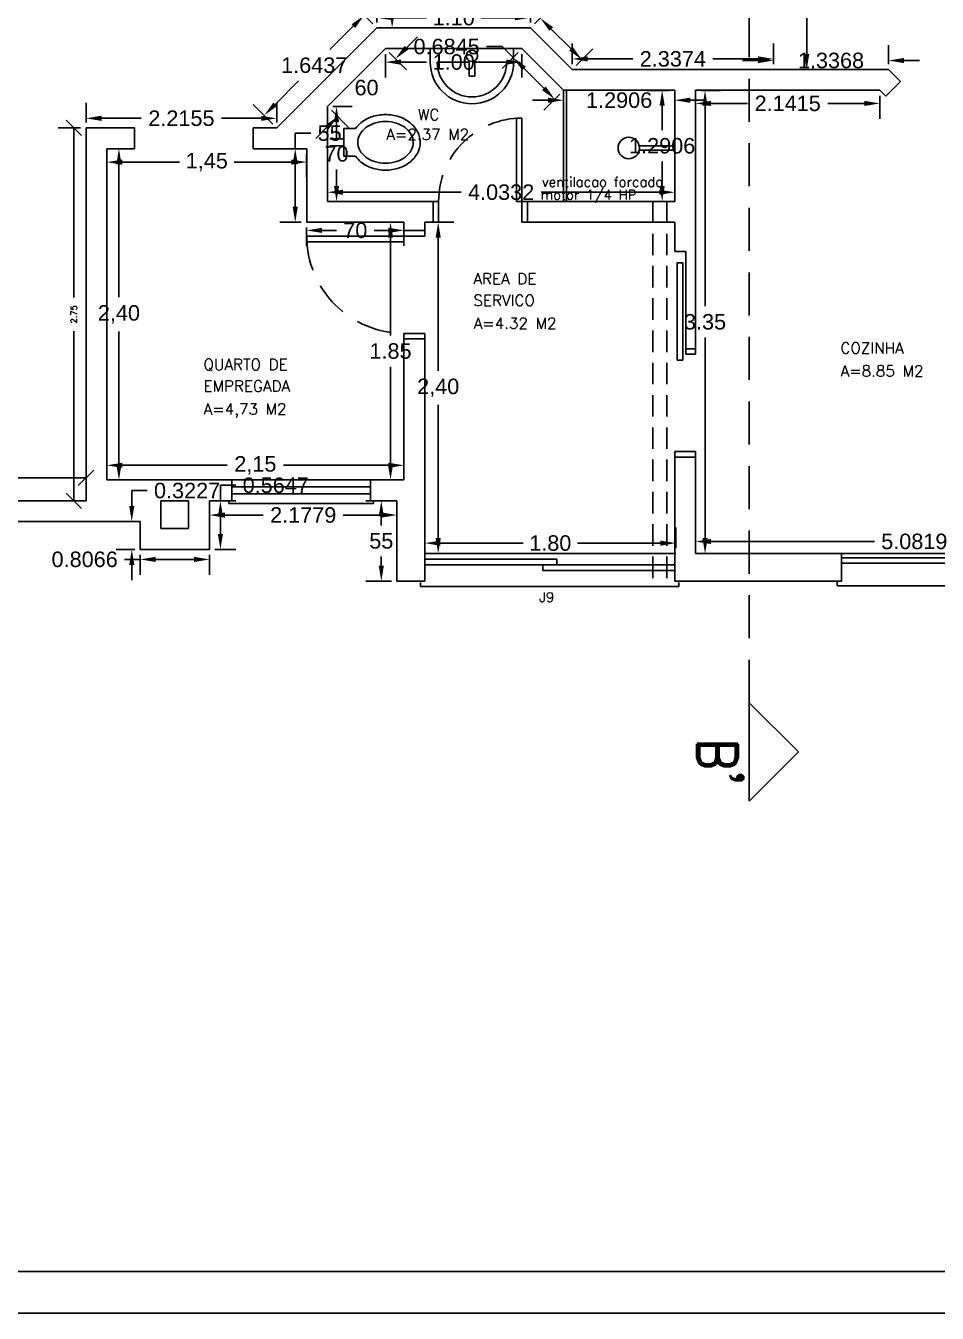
# Model space of a CAD drawing. Header units: millimetres. Extents: x 2200 to 2403, y 2380 to 2511.
# Drawn here: x 2215.23 to 2225.82, y 2382.13 to 2397.09 of the extents above; entities that cross this region are included whole.
import ezdxf

# ---------------------------------------------------------------- set-up
doc = ezdxf.new("R2010")
doc.units = ezdxf.units.MM
doc.linetypes.add('DASHED', pattern=[0.75, 0.5, -0.25])
doc.linetypes.add('HIDDEN', pattern=[0.375, 0.25, -0.125])
doc.styles.add('ROMAND', font='romand', dxfattribs={"height": 0.1})
doc.styles.add('ROMANS', font='ROMANS.shx', dxfattribs={"height": 0.07})
doc.styles.get("Standard").update_dxf_attribs({"font": 'arial.ttf'})
doc.dimstyles.get("Standard").update_dxf_attribs({"dimtxt": 0.18, "dimasz": 0.18, "dimexe": 0.18, "dimexo": 0.0625, "dimgap": 0.09, "dimtad": 0, "dimtih": 1, "dimtoh": 1, "dimdec": 4, "dimzin": 0, "dimdsep": 46, "dimtxsty": 'Standard', "dimcen": 0.09, "dimadec": 0, "dimazin": 0, "dimtfac": 1, "dimtdec": 4, "dimtofl": 0, "dimtmove": 0, "dimatfit": 3, "dimfxl": 1, "dimtolj": 1, "dimtzin": 0, "dimarcsym": 0})

# ---------------------------------------------------------------- blocks, each defined once
blk = doc.blocks.new('*D510')
at = {"color": 0, "lineweight": -2, "transparency": 16777216}
for p, q in [((2217.363, 2391.507), (2217.363, 2391.223)), ((2219.541, 2391.507), (2219.541, 2391.223)), ((2217.543, 2391.403), (2217.987, 2391.403)), ((2219.361, 2391.403), (2218.917, 2391.403))]:
    blk.add_line(p, q, dxfattribs=at)
at = {"color": 0, "transparency": 16777216}
for points in [[(2217.543, 2391.433), (2217.543, 2391.373), (2217.363, 2391.403)], [(2219.361, 2391.433), (2219.361, 2391.373), (2219.541, 2391.403)]]:
    blk.add_solid(points, dxfattribs=at)
at = {"layer": 'DEFPOINTS', "color": 0, "transparency": 16777216}
for p in [(2217.363, 2391.569), (2219.541, 2391.569), (2217.363, 2391.403)]:
    blk.add_point(p, dxfattribs=at)
at = {"color": 0, "transparency": 16777216, "insert": (2218.452, 2391.403), "char_height": 0.18, "attachment_point": 5}
blk.add_mtext('\\A1;2.1779', dxfattribs=at)
blk = doc.blocks.new('*D511')
at = {"color": 0, "lineweight": -2, "transparency": 16777216}
for p, q in [((2219.479, 2391.569), (2219.179, 2391.569)), ((2219.359, 2391.389), (2219.359, 2391.283)), ((2219.359, 2390.814), (2219.359, 2390.92)), ((2219.479, 2390.634), (2219.179, 2390.634))]:
    blk.add_line(p, q, dxfattribs=at)
at = {"color": 0, "transparency": 16777216}
for points in [[(2219.329, 2391.389), (2219.389, 2391.389), (2219.359, 2391.569)], [(2219.329, 2390.814), (2219.389, 2390.814), (2219.359, 2390.634)]]:
    blk.add_solid(points, dxfattribs=at)
at = {"layer": 'DEFPOINTS', "color": 0, "transparency": 16777216}
for p in [(2219.359, 2391.569), (2219.541, 2391.569), (2219.541, 2390.634)]:
    blk.add_point(p, dxfattribs=at)
at = {"color": 0, "transparency": 16777216, "insert": (2219.359, 2391.102), "char_height": 0.18, "attachment_point": 5}
blk.add_mtext('\\A1;55', dxfattribs=at)
blk = doc.blocks.new('*D512')
at = {"color": 0, "lineweight": -2, "transparency": 16777216}
for p, q in [((2216.46, 2391.507), (2216.46, 2391.687)), ((2216.46, 2391.687), (2216.64, 2391.687)), ((2216.494, 2391.327), (2216.28, 2391.327)), ((2216.494, 2391.005), (2216.28, 2391.005)), ((2216.46, 2390.825), (2216.46, 2390.645))]:
    blk.add_line(p, q, dxfattribs=at)
at = {"color": 0, "transparency": 16777216}
for points in [[(2216.43, 2391.507), (2216.49, 2391.507), (2216.46, 2391.327)], [(2216.43, 2390.825), (2216.49, 2390.825), (2216.46, 2391.005)]]:
    blk.add_solid(points, dxfattribs=at)
at = {"layer": 'DEFPOINTS', "color": 0, "transparency": 16777216}
for p in [(2216.46, 2391.327), (2216.557, 2391.327), (2216.557, 2391.005)]:
    blk.add_point(p, dxfattribs=at)
at = {"color": 0, "transparency": 16777216, "insert": (2217.103, 2391.687), "char_height": 0.18, "attachment_point": 5}
blk.add_mtext('\\A1;0.3227', dxfattribs=at)
blk = doc.blocks.new('*D513')
at = {"color": 0, "lineweight": -2, "transparency": 16777216}
for p, q in [((2216.557, 2390.942), (2216.557, 2390.708)), ((2217.363, 2390.942), (2217.363, 2390.708)), ((2216.557, 2390.888), (2216.377, 2390.888)), ((2217.183, 2390.888), (2216.737, 2390.888))]:
    blk.add_line(p, q, dxfattribs=at)
at = {"color": 0, "transparency": 16777216}
for points in [[(2216.737, 2390.918), (2216.737, 2390.858), (2216.557, 2390.888)], [(2217.183, 2390.918), (2217.183, 2390.858), (2217.363, 2390.888)]]:
    blk.add_solid(points, dxfattribs=at)
at = {"layer": 'DEFPOINTS', "color": 0, "transparency": 16777216}
for p in [(2216.557, 2391.005), (2217.363, 2391.005), (2216.557, 2390.888)]:
    blk.add_point(p, dxfattribs=at)
at = {"color": 0, "transparency": 16777216, "insert": (2215.913, 2390.888), "char_height": 0.18, "attachment_point": 5}
blk.add_mtext('\\A1;0.8066', dxfattribs=at)
blk = doc.blocks.new('*D514')
at = {"color": 0, "lineweight": -2, "transparency": 16777216}
for p, q in [((2217.49, 2391.569), (2217.49, 2391.749)), ((2217.49, 2391.749), (2217.67, 2391.749)), ((2217.426, 2391.569), (2217.67, 2391.569)), ((2217.49, 2391.185), (2217.49, 2391.389)), ((2217.426, 2391.005), (2217.67, 2391.005))]:
    blk.add_line(p, q, dxfattribs=at)
at = {"color": 0, "transparency": 16777216}
for points in [[(2217.46, 2391.389), (2217.52, 2391.389), (2217.49, 2391.569)], [(2217.46, 2391.185), (2217.52, 2391.185), (2217.49, 2391.005)]]:
    blk.add_solid(points, dxfattribs=at)
at = {"layer": 'DEFPOINTS', "color": 0, "transparency": 16777216}
for p in [(2217.363, 2391.569), (2217.49, 2391.569), (2217.363, 2391.005)]:
    blk.add_point(p, dxfattribs=at)
at = {"color": 0, "transparency": 16777216, "insert": (2218.133, 2391.749), "char_height": 0.18, "attachment_point": 5}
blk.add_mtext('\\A1;0.5647', dxfattribs=at)
blk = doc.blocks.new('LAV')
at = {"color": 4}
for p, q in [((0.28, 0.0902), (0.28, 0.2)), ((0.28, 0.2), (0.32, 0.2)), ((0.32, 0.0902), (0.32, 0.2)), ((0, 0.1), (0, 0)), ((0.28, 0.1), (0.05, 0.1)), ((0.55, 0.1), (0.32, 0.1)), ((0.6, 0), (0.6, 0.1))]:
    blk.add_line(p, q, dxfattribs=at)
blk.add_circle((0.3, 0.0544), 0.0409, dxfattribs=at)
for radius in [0.3, 0.25]:
    blk.add_arc((0.3, 0.1), radius, 0, 180, dxfattribs=at)
blk = doc.blocks.new('P70D')
at = {"color": 1}
for p, q in [((0, 0.78), (0, 0.74)), ((0.15, 0.78), (0.15, 0.74)), ((0, 0.74), (0.15, 0.74)), ((0, 0.04), (0.15, 0.04)), ((0, 0.04), (0, 0)), ((0.85, 0.08), (0.15, 0.08)), ((0.15, 0.08), (0.15, 0.04)), ((0.15, 0.04), (0.85, 0.04)), ((0.15, 0.04), (0.15, 0)), ((0.85, 0.08), (0.85, 0.04))]:
    blk.add_line(p, q, dxfattribs=at)
at = {"color": 1, "linetype": 'HIDDEN'}
blk.add_arc((0.15, 0.04), 0.7, 360, 90, dxfattribs=at)
blk = doc.blocks.new('VASO')
at = {"color": 4}
for p, q in [((-0.1, 0), (0, 0)), ((-0.1, -0.05), (0, -0.05))]:
    blk.add_line(p, q, dxfattribs=at)
for points in [[(-0.498, 0.1592, 0.088923), (-0.5768, 0.1164, 0.104957), (-0.6319, 0.0492, 0.120011), (-0.65, -0.025, 0.120011), (-0.6319, -0.0992, 0.104957), (-0.5768, -0.1664, 0.088923), (-0.498, -0.2092, 0.080167), (-0.4, -0.225, 0.080167), (-0.302, -0.2092, 0.088923), (-0.2232, -0.1664, 0.068475), (-0.1839, -0.125), (-0.1, -0.125), (-0.1, 0.075), (-0.1839, 0.075, 0.068475), (-0.2232, 0.1164, 0.088923), (-0.302, 0.1592, 0.080167), (-0.4, 0.175, 0.080167)], [(-0.6, -0.025, 0.126822), (-0.5858, -0.08, 0.10607), (-0.5414, -0.1311, 0.085783), (-0.4789, -0.163, 0.075445), (-0.4, -0.175, 0.075445), (-0.3211, -0.163, 0.085783), (-0.2586, -0.1311, 0.10607), (-0.2142, -0.08, 0.126822), (-0.2, -0.025, 0.126822), (-0.2142, 0.03, 0.10607), (-0.2586, 0.0811, 0.085783), (-0.3211, 0.113, 0.075445), (-0.4, 0.125, 0.075445), (-0.4789, 0.113, 0.085783), (-0.5414, 0.0811, 0.10607), (-0.5858, 0.03, 0.126822)]]:
    blk.add_lwpolyline(points, format="xyb", close=True, dxfattribs=at)
blk = doc.blocks.new('CH')
at = {"color": 4}
for p, q in [((-0.2551, -0.0006), (0, 0)), ((-0.2551, -0.0306), (0.0001, -0.03))]:
    blk.add_line(p, q, dxfattribs=at)
blk.add_circle((-0.3308, -0.0156), 0.0772, dxfattribs=at)
blk = doc.blocks.new('P60D')
at = {"color": 1}
for p, q in [((0, 0.68), (0, 0.64)), ((0.15, 0.68), (0.15, 0.64)), ((0, 0.64), (0.15, 0.64)), ((0, 0.04), (0, 0)), ((0, 0.04), (0.15, 0.04)), ((0.75, 0.08), (0.15, 0.08)), ((0.15, 0.08), (0.15, 0.04)), ((0.15, 0.04), (0.75, 0.04)), ((0.15, 0.04), (0.15, 0)), ((0.75, 0.08), (0.75, 0.04))]:
    blk.add_line(p, q, dxfattribs=at)
at = {"color": 1, "linetype": 'HIDDEN'}
blk.add_arc((0.15, 0.04), 0.6, 360, 90, dxfattribs=at)
blk = doc.blocks.new('*D472')
at = {"color": 0, "lineweight": -2, "transparency": 16777216}
for p, q in [((2216.171, 2395.597), (2216.171, 2395.323)), ((2218.492, 2395.597), (2218.492, 2395.323)), ((2216.351, 2395.503), (2217.016, 2395.503)), ((2218.312, 2395.503), (2217.648, 2395.503))]:
    blk.add_line(p, q, dxfattribs=at)
at = {"color": 0, "transparency": 16777216}
for points in [[(2216.351, 2395.533), (2216.351, 2395.473), (2216.171, 2395.503)], [(2218.312, 2395.533), (2218.312, 2395.473), (2218.492, 2395.503)]]:
    blk.add_solid(points, dxfattribs=at)
at = {"layer": 'DEFPOINTS', "color": 0, "transparency": 16777216}
for p in [(2216.171, 2395.659), (2218.492, 2395.659), (2218.492, 2395.503)]:
    blk.add_point(p, dxfattribs=at)
at = {"color": 0, "transparency": 16777216, "insert": (2217.332, 2395.503), "char_height": 0.18, "attachment_point": 5}
blk.add_mtext('\\A1;1,45', dxfattribs=at)
blk = doc.blocks.new('*D473')
at = {"color": 0, "lineweight": -2, "transparency": 16777216}
for p, q in [((2216.233, 2395.659), (2216.491, 2395.659)), ((2216.311, 2395.479), (2216.311, 2393.933)), ((2216.311, 2391.991), (2216.311, 2393.537)), ((2216.233, 2391.811), (2216.491, 2391.811))]:
    blk.add_line(p, q, dxfattribs=at)
at = {"color": 0, "transparency": 16777216}
for points in [[(2216.281, 2395.479), (2216.341, 2395.479), (2216.311, 2395.659)], [(2216.281, 2391.991), (2216.341, 2391.991), (2216.311, 2391.811)]]:
    blk.add_solid(points, dxfattribs=at)
at = {"layer": 'DEFPOINTS', "color": 0, "transparency": 16777216}
for p in [(2216.171, 2395.659), (2216.311, 2395.659), (2216.171, 2391.811)]:
    blk.add_point(p, dxfattribs=at)
at = {"color": 0, "transparency": 16777216, "insert": (2216.311, 2393.735), "char_height": 0.18, "attachment_point": 5}
blk.add_mtext('\\A1;2,40', dxfattribs=at)
blk = doc.blocks.new('*D474')
at = {"color": 0, "lineweight": -2, "transparency": 16777216}
for p, q in [((2216.171, 2391.874), (2216.171, 2392.161)), ((2219.622, 2391.874), (2219.622, 2392.161)), ((2216.351, 2391.981), (2217.57, 2391.981)), ((2219.442, 2391.981), (2218.222, 2391.981))]:
    blk.add_line(p, q, dxfattribs=at)
at = {"color": 0, "transparency": 16777216}
for points in [[(2216.351, 2392.011), (2216.351, 2391.951), (2216.171, 2391.981)], [(2219.442, 2392.011), (2219.442, 2391.951), (2219.622, 2391.981)]]:
    blk.add_solid(points, dxfattribs=at)
at = {"layer": 'DEFPOINTS', "color": 0, "transparency": 16777216}
for p in [(2219.622, 2391.981), (2216.171, 2391.811), (2219.622, 2391.811)]:
    blk.add_point(p, dxfattribs=at)
at = {"color": 0, "transparency": 16777216, "insert": (2217.896, 2391.981), "char_height": 0.18, "attachment_point": 5}
blk.add_mtext('\\A1;2,15', dxfattribs=at)
blk = doc.blocks.new('*D475')
at = {"color": 0, "lineweight": -2, "transparency": 16777216}
for p, q in [((2219.559, 2394.805), (2219.286, 2394.805)), ((2219.466, 2394.625), (2219.466, 2393.49)), ((2219.466, 2391.991), (2219.466, 2393.126)), ((2219.559, 2391.811), (2219.286, 2391.811))]:
    blk.add_line(p, q, dxfattribs=at)
at = {"color": 0, "transparency": 16777216}
for points in [[(2219.436, 2394.625), (2219.496, 2394.625), (2219.466, 2394.805)], [(2219.436, 2391.991), (2219.496, 2391.991), (2219.466, 2391.811)]]:
    blk.add_solid(points, dxfattribs=at)
at = {"layer": 'DEFPOINTS', "color": 0, "transparency": 16777216}
for p in [(2219.622, 2394.805), (2219.466, 2391.811), (2219.622, 2391.811)]:
    blk.add_point(p, dxfattribs=at)
at = {"color": 0, "transparency": 16777216, "insert": (2219.466, 2393.308), "char_height": 0.18, "attachment_point": 5}
blk.add_mtext('\\A1;1.85', dxfattribs=at)
blk = doc.blocks.new('*D476')
at = {"color": 0, "lineweight": -2, "transparency": 16777216}
for p, q in [((2218.359, 2395.659), (2218.359, 2395.839)), ((2218.359, 2395.839), (2218.539, 2395.839)), ((2218.43, 2395.659), (2218.179, 2395.659)), ((2218.359, 2394.985), (2218.359, 2395.479)), ((2218.43, 2394.805), (2218.179, 2394.805))]:
    blk.add_line(p, q, dxfattribs=at)
at = {"color": 0, "transparency": 16777216}
for points in [[(2218.329, 2395.479), (2218.389, 2395.479), (2218.359, 2395.659)], [(2218.329, 2394.985), (2218.389, 2394.985), (2218.359, 2394.805)]]:
    blk.add_solid(points, dxfattribs=at)
at = {"layer": 'DEFPOINTS', "color": 0, "transparency": 16777216}
for p in [(2218.359, 2395.659), (2218.492, 2395.659), (2218.492, 2394.805)]:
    blk.add_point(p, dxfattribs=at)
at = {"color": 0, "transparency": 16777216, "insert": (2218.759, 2395.839), "char_height": 0.18, "attachment_point": 5}
blk.add_mtext('\\A1;55', dxfattribs=at)
blk = doc.blocks.new('*D477')
at = {"color": 0, "lineweight": -2, "transparency": 16777216}
for p, q in [((2218.492, 2394.742), (2218.492, 2394.53)), ((2218.672, 2394.71), (2218.839, 2394.71)), ((2219.442, 2394.71), (2219.275, 2394.71)), ((2219.622, 2394.742), (2219.622, 2394.53))]:
    blk.add_line(p, q, dxfattribs=at)
at = {"color": 0, "transparency": 16777216}
for points in [[(2218.672, 2394.74), (2218.672, 2394.68), (2218.492, 2394.71)], [(2219.442, 2394.74), (2219.442, 2394.68), (2219.622, 2394.71)]]:
    blk.add_solid(points, dxfattribs=at)
at = {"layer": 'DEFPOINTS', "color": 0, "transparency": 16777216}
for p in [(2218.492, 2394.805), (2219.622, 2394.805), (2219.622, 2394.71)]:
    blk.add_point(p, dxfattribs=at)
at = {"color": 0, "transparency": 16777216, "insert": (2219.057, 2394.71), "char_height": 0.18, "attachment_point": 5}
blk.add_mtext('\\A1;70', dxfattribs=at)
blk = doc.blocks.new('*D478')
at = {"color": 0, "lineweight": -2, "transparency": 16777216}
for p, q in [((2218.797, 2396.149), (2219.019, 2396.149)), ((2218.839, 2395.969), (2218.839, 2395.78)), ((2218.839, 2395.227), (2218.839, 2395.416)), ((2218.797, 2395.047), (2219.019, 2395.047))]:
    blk.add_line(p, q, dxfattribs=at)
at = {"color": 0, "transparency": 16777216}
for points in [[(2218.809, 2395.969), (2218.869, 2395.969), (2218.839, 2396.149)], [(2218.809, 2395.227), (2218.869, 2395.227), (2218.839, 2395.047)]]:
    blk.add_solid(points, dxfattribs=at)
at = {"layer": 'DEFPOINTS', "color": 0, "transparency": 16777216}
for p in [(2218.734, 2396.149), (2218.839, 2396.149), (2218.734, 2395.047)]:
    blk.add_point(p, dxfattribs=at)
at = {"color": 0, "transparency": 16777216, "insert": (2218.839, 2395.598), "char_height": 0.18, "attachment_point": 5}
blk.add_mtext('\\A1;70', dxfattribs=at)
blk = doc.blocks.new('*D479')
at = {"color": 0, "lineweight": -2, "transparency": 16777216}
for p, q in [((2219.651, 2396.832), (2219.779, 2396.959)), ((2219.451, 2396.777), (2219.651, 2396.577)), ((2218.779, 2396.105), (2218.979, 2395.905)), ((2218.724, 2395.905), (2218.597, 2395.777))]:
    blk.add_line(p, q, dxfattribs=at)
at = {"color": 0, "transparency": 16777216}
for points in [[(2219.63, 2396.853), (2219.673, 2396.81), (2219.524, 2396.704)], [(2218.703, 2395.926), (2218.746, 2395.883), (2218.852, 2396.032)]]:
    blk.add_solid(points, dxfattribs=at)
at = {"layer": 'DEFPOINTS', "color": 0, "transparency": 16777216}
for p in [(2219.407, 2396.821), (2218.734, 2396.149), (2218.852, 2396.032)]:
    blk.add_point(p, dxfattribs=at)
at = {"color": 0, "transparency": 16777216, "insert": (2219.188, 2396.368), "char_height": 0.18, "attachment_point": 5}
blk.add_mtext('\\A1;60', dxfattribs=at)
blk = doc.blocks.new('*D480')
at = {"color": 0, "lineweight": -2, "transparency": 16777216}
for p, q in [((2219.407, 2396.759), (2219.407, 2396.485)), ((2220.993, 2396.759), (2220.993, 2396.485)), ((2219.587, 2396.665), (2219.885, 2396.665)), ((2220.813, 2396.665), (2220.515, 2396.665))]:
    blk.add_line(p, q, dxfattribs=at)
at = {"color": 0, "transparency": 16777216}
for points in [[(2219.587, 2396.695), (2219.587, 2396.635), (2219.407, 2396.665)], [(2220.813, 2396.695), (2220.813, 2396.635), (2220.993, 2396.665)]]:
    blk.add_solid(points, dxfattribs=at)
at = {"layer": 'DEFPOINTS', "color": 0, "transparency": 16777216}
for p in [(2219.407, 2396.821), (2220.993, 2396.821), (2220.993, 2396.665)]:
    blk.add_point(p, dxfattribs=at)
at = {"color": 0, "transparency": 16777216, "insert": (2220.2, 2396.665), "char_height": 0.18, "attachment_point": 5}
blk.add_mtext('\\A1;1.00', dxfattribs=at)
blk = doc.blocks.new('*D481')
at = {"color": 0, "lineweight": -2, "transparency": 16777216}
for p, q in [((2220.762, 2396.845), (2220.582, 2396.845)), ((2220.89, 2396.718), (2220.762, 2396.845)), ((2220.949, 2396.777), (2220.762, 2396.591)), ((2221.246, 2396.361), (2221.017, 2396.591)), ((2221.433, 2396.293), (2221.246, 2396.107))]:
    blk.add_line(p, q, dxfattribs=at)
at = {"color": 0, "transparency": 16777216}
for points in [[(2221.038, 2396.612), (2220.996, 2396.57), (2220.89, 2396.718)], [(2221.268, 2396.383), (2221.225, 2396.34), (2221.374, 2396.234)]]:
    blk.add_solid(points, dxfattribs=at)
at = {"layer": 'DEFPOINTS', "color": 0, "transparency": 16777216}
for p in [(2220.993, 2396.821), (2220.89, 2396.718), (2221.477, 2396.337)]:
    blk.add_point(p, dxfattribs=at)
at = {"color": 0, "transparency": 16777216, "insert": (2220.118, 2396.845), "char_height": 0.18, "attachment_point": 5}
blk.add_mtext('\\A1;0.6845', dxfattribs=at)
blk = doc.blocks.new('*D482')
at = {"color": 0, "lineweight": -2, "transparency": 16777216}
for p, q in [((2221.297, 2396.222), (2221.117, 2396.222)), ((2221.477, 2396.275), (2221.477, 2396.042)), ((2222.768, 2396.275), (2222.768, 2396.042)), ((2222.948, 2396.222), (2223.128, 2396.222))]:
    blk.add_line(p, q, dxfattribs=at)
at = {"color": 0, "transparency": 16777216}
for points in [[(2221.297, 2396.252), (2221.297, 2396.192), (2221.477, 2396.222)], [(2222.948, 2396.252), (2222.948, 2396.192), (2222.768, 2396.222)]]:
    blk.add_solid(points, dxfattribs=at)
at = {"layer": 'DEFPOINTS', "color": 0, "transparency": 16777216}
for p in [(2221.477, 2396.337), (2222.768, 2396.337), (2222.768, 2396.222)]:
    blk.add_point(p, dxfattribs=at)
at = {"color": 0, "transparency": 16777216, "insert": (2222.122, 2396.222), "char_height": 0.18, "attachment_point": 5}
blk.add_mtext('\\A1;1.2906', dxfattribs=at)
blk = doc.blocks.new('*D483')
at = {"color": 0, "lineweight": -2, "transparency": 16777216}
for p, q in [((2222.705, 2396.337), (2222.442, 2396.337)), ((2222.622, 2396.157), (2222.622, 2395.874)), ((2222.622, 2395.227), (2222.622, 2395.51)), ((2222.705, 2395.047), (2222.442, 2395.047))]:
    blk.add_line(p, q, dxfattribs=at)
at = {"color": 0, "transparency": 16777216}
for points in [[(2222.592, 2396.157), (2222.652, 2396.157), (2222.622, 2396.337)], [(2222.592, 2395.227), (2222.652, 2395.227), (2222.622, 2395.047)]]:
    blk.add_solid(points, dxfattribs=at)
at = {"layer": 'DEFPOINTS', "color": 0, "transparency": 16777216}
for p in [(2222.622, 2396.337), (2222.768, 2396.337), (2222.768, 2395.047)]:
    blk.add_point(p, dxfattribs=at)
at = {"color": 0, "transparency": 16777216, "insert": (2222.622, 2395.692), "char_height": 0.18, "attachment_point": 5}
blk.add_mtext('\\A1;1.2906', dxfattribs=at)
blk = doc.blocks.new('*D484')
at = {"color": 0, "lineweight": -2, "transparency": 16777216}
for p, q in [((2218.734, 2395.109), (2218.734, 2395.333)), ((2222.768, 2395.109), (2222.768, 2395.333)), ((2218.914, 2395.153), (2220.285, 2395.153)), ((2222.588, 2395.153), (2221.217, 2395.153))]:
    blk.add_line(p, q, dxfattribs=at)
at = {"color": 0, "transparency": 16777216}
for points in [[(2218.914, 2395.183), (2218.914, 2395.123), (2218.734, 2395.153)], [(2222.588, 2395.183), (2222.588, 2395.123), (2222.768, 2395.153)]]:
    blk.add_solid(points, dxfattribs=at)
at = {"layer": 'DEFPOINTS', "color": 0, "transparency": 16777216}
for p in [(2222.768, 2395.153), (2218.734, 2395.047), (2222.768, 2395.047)]:
    blk.add_point(p, dxfattribs=at)
at = {"color": 0, "transparency": 16777216, "insert": (2220.751, 2395.153), "char_height": 0.18, "attachment_point": 5}
blk.add_mtext('\\A1;4.0332', dxfattribs=at)
blk = doc.blocks.new('*D485')
at = {"color": 0, "lineweight": -2, "transparency": 16777216}
for p, q in [((2219.864, 2391.019), (2219.864, 2391.257)), ((2222.78, 2391.019), (2222.78, 2391.257)), ((2220.044, 2391.077), (2221.007, 2391.077)), ((2222.6, 2391.077), (2221.637, 2391.077))]:
    blk.add_line(p, q, dxfattribs=at)
at = {"color": 0, "transparency": 16777216}
for points in [[(2220.044, 2391.107), (2220.044, 2391.047), (2219.864, 2391.077)], [(2222.6, 2391.107), (2222.6, 2391.047), (2222.78, 2391.077)]]:
    blk.add_solid(points, dxfattribs=at)
at = {"layer": 'DEFPOINTS', "color": 0, "transparency": 16777216}
for p in [(2222.78, 2391.077), (2219.864, 2390.956), (2222.78, 2390.956)]:
    blk.add_point(p, dxfattribs=at)
at = {"color": 0, "transparency": 16777216, "insert": (2221.322, 2391.077), "char_height": 0.18, "attachment_point": 5}
blk.add_mtext('\\A1;1.80', dxfattribs=at)
blk = doc.blocks.new('*D486')
at = {"color": 0, "lineweight": -2, "transparency": 16777216}
for p, q in [((2219.926, 2394.805), (2220.2, 2394.805)), ((2220.02, 2394.625), (2220.02, 2393.079)), ((2220.02, 2391.136), (2220.02, 2392.682)), ((2219.926, 2390.956), (2220.2, 2390.956))]:
    blk.add_line(p, q, dxfattribs=at)
at = {"color": 0, "transparency": 16777216}
for points in [[(2219.99, 2394.625), (2220.05, 2394.625), (2220.02, 2394.805)], [(2219.99, 2391.136), (2220.05, 2391.136), (2220.02, 2390.956)]]:
    blk.add_solid(points, dxfattribs=at)
at = {"layer": 'DEFPOINTS', "color": 0, "transparency": 16777216}
for p in [(2219.864, 2394.805), (2219.864, 2390.956), (2220.02, 2390.956)]:
    blk.add_point(p, dxfattribs=at)
at = {"color": 0, "transparency": 16777216, "insert": (2220.02, 2392.881), "char_height": 0.18, "attachment_point": 5}
blk.add_mtext('\\A1;2,40', dxfattribs=at)
blk = doc.blocks.new('*D487')
at = {"color": 0, "lineweight": -2, "transparency": 16777216}
for p, q in [((2223.072, 2396.337), (2223.3, 2396.337)), ((2223.12, 2396.157), (2223.12, 2393.829)), ((2223.12, 2391.136), (2223.12, 2393.465)), ((2223.072, 2390.956), (2223.3, 2390.956))]:
    blk.add_line(p, q, dxfattribs=at)
at = {"color": 0, "transparency": 16777216}
for points in [[(2223.09, 2396.157), (2223.15, 2396.157), (2223.12, 2396.337)], [(2223.09, 2391.136), (2223.15, 2391.136), (2223.12, 2390.956)]]:
    blk.add_solid(points, dxfattribs=at)
at = {"layer": 'DEFPOINTS', "color": 0, "transparency": 16777216}
for p in [(2223.01, 2396.337), (2223.01, 2390.956), (2223.12, 2390.956)]:
    blk.add_point(p, dxfattribs=at)
at = {"color": 0, "transparency": 16777216, "insert": (2223.12, 2393.647), "char_height": 0.18, "attachment_point": 5}
blk.add_mtext('\\A1;3.35', dxfattribs=at)
blk = doc.blocks.new('*D488')
at = {"color": 0, "lineweight": -2, "transparency": 16777216}
for p, q in [((2223.01, 2396.275), (2223.01, 2396.005)), ((2223.19, 2396.185), (2223.615, 2396.185)), ((2224.971, 2396.185), (2224.546, 2396.185)), ((2225.151, 2396.275), (2225.151, 2396.005))]:
    blk.add_line(p, q, dxfattribs=at)
at = {"color": 0, "transparency": 16777216}
for points in [[(2223.19, 2396.215), (2223.19, 2396.155), (2223.01, 2396.185)], [(2224.971, 2396.215), (2224.971, 2396.155), (2225.151, 2396.185)]]:
    blk.add_solid(points, dxfattribs=at)
at = {"layer": 'DEFPOINTS', "color": 0, "transparency": 16777216}
for p in [(2223.01, 2396.337), (2225.151, 2396.337), (2225.151, 2396.185)]:
    blk.add_point(p, dxfattribs=at)
at = {"color": 0, "transparency": 16777216, "insert": (2224.08, 2396.185), "char_height": 0.18, "attachment_point": 5}
blk.add_mtext('\\A1;2.1415', dxfattribs=at)
blk = doc.blocks.new('*D490')
at = {"color": 0, "lineweight": -2, "transparency": 16777216}
for p, q in [((2223.01, 2391.019), (2223.01, 2391.276)), ((2228.092, 2391.019), (2228.092, 2391.276)), ((2223.19, 2391.096), (2225.087, 2391.096)), ((2227.912, 2391.096), (2226.014, 2391.096))]:
    blk.add_line(p, q, dxfattribs=at)
at = {"color": 0, "transparency": 16777216}
for points in [[(2223.19, 2391.126), (2223.19, 2391.066), (2223.01, 2391.096)], [(2227.912, 2391.126), (2227.912, 2391.066), (2228.092, 2391.096)]]:
    blk.add_solid(points, dxfattribs=at)
at = {"layer": 'DEFPOINTS', "color": 0, "transparency": 16777216}
for p in [(2223.01, 2391.096), (2223.01, 2390.956), (2228.092, 2390.956)]:
    blk.add_point(p, dxfattribs=at)
at = {"color": 0, "transparency": 16777216, "insert": (2225.551, 2391.096), "char_height": 0.18, "attachment_point": 5}
blk.add_mtext('\\A1;5.0819', dxfattribs=at)
blk = doc.blocks.new('*D492')
at = {"color": 0, "lineweight": -2, "transparency": 16777216}
for p, q in [((2219.307, 2397.126), (2219.307, 2397.361)), ((2221.093, 2397.126), (2221.093, 2397.361)), ((2219.487, 2397.181), (2219.885, 2397.181)), ((2220.913, 2397.181), (2220.515, 2397.181))]:
    blk.add_line(p, q, dxfattribs=at)
at = {"color": 0, "transparency": 16777216}
for points in [[(2219.487, 2397.211), (2219.487, 2397.151), (2219.307, 2397.181)], [(2220.913, 2397.211), (2220.913, 2397.151), (2221.093, 2397.181)]]:
    blk.add_solid(points, dxfattribs=at)
at = {"layer": 'DEFPOINTS', "color": 0, "transparency": 16777216}
for p in [(2219.307, 2397.063), (2221.093, 2397.181), (2221.093, 2397.063)]:
    blk.add_point(p, dxfattribs=at)
at = {"color": 0, "transparency": 16777216, "insert": (2220.2, 2397.181), "char_height": 0.18, "attachment_point": 5}
blk.add_mtext('\\A1;1.10', dxfattribs=at)
blk = doc.blocks.new('*D493')
at = {"color": 0, "lineweight": -2, "transparency": 16777216}
for p, q in [((2221.079, 2397.304), (2220.899, 2397.304)), ((2221.206, 2397.176), (2221.079, 2397.304)), ((2221.137, 2397.108), (2221.333, 2397.304)), ((2221.563, 2396.82), (2221.333, 2397.049)), ((2221.621, 2396.624), (2221.817, 2396.82))]:
    blk.add_line(p, q, dxfattribs=at)
at = {"color": 0, "transparency": 16777216}
for points in [[(2221.355, 2397.07), (2221.312, 2397.028), (2221.206, 2397.176)], [(2221.584, 2396.841), (2221.542, 2396.798), (2221.69, 2396.692)]]:
    blk.add_solid(points, dxfattribs=at)
at = {"layer": 'DEFPOINTS', "color": 0, "transparency": 16777216}
for p in [(2221.093, 2397.063), (2221.206, 2397.176), (2221.577, 2396.579)]:
    blk.add_point(p, dxfattribs=at)
at = {"color": 0, "transparency": 16777216, "insert": (2220.435, 2397.304), "char_height": 0.18, "attachment_point": 5}
blk.add_mtext('\\A1;0.6845', dxfattribs=at)
blk = doc.blocks.new('*D494')
at = {"color": 0, "lineweight": -2, "transparency": 16777216}
for p, q in [((2221.577, 2396.642), (2221.577, 2396.882)), ((2223.915, 2396.642), (2223.915, 2396.882)), ((2221.757, 2396.702), (2222.281, 2396.702)), ((2223.735, 2396.702), (2223.211, 2396.702))]:
    blk.add_line(p, q, dxfattribs=at)
at = {"color": 0, "transparency": 16777216}
for points in [[(2221.757, 2396.732), (2221.757, 2396.672), (2221.577, 2396.702)], [(2223.735, 2396.732), (2223.735, 2396.672), (2223.915, 2396.702)]]:
    blk.add_solid(points, dxfattribs=at)
at = {"layer": 'DEFPOINTS', "color": 0, "transparency": 16777216}
for p in [(2223.915, 2396.702), (2221.577, 2396.579), (2223.915, 2396.579)]:
    blk.add_point(p, dxfattribs=at)
at = {"color": 0, "transparency": 16777216, "insert": (2222.746, 2396.702), "char_height": 0.18, "attachment_point": 5}
blk.add_mtext('\\A1;2.3374', dxfattribs=at)
blk = doc.blocks.new('*D495')
at = {"color": 0, "lineweight": -2, "transparency": 16777216}
for p, q in [((2223.915, 2396.642), (2223.915, 2396.863)), ((2225.251, 2396.642), (2225.251, 2396.863)), ((2223.735, 2396.683), (2223.555, 2396.683)), ((2225.431, 2396.683), (2225.611, 2396.683))]:
    blk.add_line(p, q, dxfattribs=at)
at = {"color": 0, "transparency": 16777216}
for points in [[(2223.735, 2396.713), (2223.735, 2396.653), (2223.915, 2396.683)], [(2225.431, 2396.713), (2225.431, 2396.653), (2225.251, 2396.683)]]:
    blk.add_solid(points, dxfattribs=at)
at = {"layer": 'DEFPOINTS', "color": 0, "transparency": 16777216}
for p in [(2225.251, 2396.683), (2223.915, 2396.579), (2225.251, 2396.579)]:
    blk.add_point(p, dxfattribs=at)
at = {"color": 0, "transparency": 16777216, "insert": (2224.583, 2396.683), "char_height": 0.18, "attachment_point": 5}
blk.add_mtext('\\A1;1.3368', dxfattribs=at)
blk = doc.blocks.new('*D496')
at = {"color": 0, "lineweight": -2, "transparency": 16777216}
for p, q in [((2219.369, 2398.999), (2219.665, 2398.999)), ((2219.485, 2398.819), (2219.485, 2398.213)), ((2219.485, 2397.243), (2219.485, 2397.849)), ((2219.369, 2397.063), (2219.665, 2397.063))]:
    blk.add_line(p, q, dxfattribs=at)
at = {"color": 0, "transparency": 16777216}
for points in [[(2219.455, 2398.819), (2219.515, 2398.819), (2219.485, 2398.999)], [(2219.455, 2397.243), (2219.515, 2397.243), (2219.485, 2397.063)]]:
    blk.add_solid(points, dxfattribs=at)
at = {"layer": 'DEFPOINTS', "color": 0, "transparency": 16777216}
for p in [(2219.307, 2398.999), (2219.485, 2398.999), (2219.307, 2397.063)]:
    blk.add_point(p, dxfattribs=at)
at = {"color": 0, "transparency": 16777216, "insert": (2219.485, 2398.031), "char_height": 0.18, "attachment_point": 5}
blk.add_mtext('\\A1;1.9359', dxfattribs=at)
blk = doc.blocks.new('*D497')
at = {"color": 0, "lineweight": -2, "transparency": 16777216}
for p, q in [((2224.219, 2398.999), (2224.481, 2398.999)), ((2224.301, 2398.819), (2224.301, 2397.971)), ((2224.301, 2396.759), (2224.301, 2397.608)), ((2224.219, 2396.579), (2224.481, 2396.579))]:
    blk.add_line(p, q, dxfattribs=at)
at = {"color": 0, "transparency": 16777216}
for points in [[(2224.271, 2398.819), (2224.331, 2398.819), (2224.301, 2398.999)], [(2224.271, 2396.759), (2224.331, 2396.759), (2224.301, 2396.579)]]:
    blk.add_solid(points, dxfattribs=at)
at = {"layer": 'DEFPOINTS', "color": 0, "transparency": 16777216}
for p in [(2224.157, 2398.999), (2224.157, 2396.579), (2224.301, 2396.579)]:
    blk.add_point(p, dxfattribs=at)
at = {"color": 0, "transparency": 16777216, "insert": (2224.301, 2397.789), "char_height": 0.18, "attachment_point": 5}
blk.add_mtext('\\A1;2.4199', dxfattribs=at)
blk = doc.blocks.new('*D626')
at = {"color": 0, "lineweight": -2, "transparency": 16777216}
for p, q in [((2219.262, 2397.108), (2219.034, 2397.336)), ((2219.034, 2397.082), (2218.762, 2396.81)), ((2218.126, 2396.174), (2218.398, 2396.446)), ((2218.1, 2395.945), (2217.872, 2396.174))]:
    blk.add_line(p, q, dxfattribs=at)
at = {"color": 0, "transparency": 16777216}
for points in [[(2219.013, 2397.103), (2219.055, 2397.06), (2219.161, 2397.209)], [(2218.105, 2396.195), (2218.147, 2396.153), (2217.999, 2396.047)]]:
    blk.add_solid(points, dxfattribs=at)
at = {"layer": 'DEFPOINTS', "color": 0, "transparency": 16777216}
for p in [(2219.307, 2397.063), (2217.999, 2396.047), (2218.144, 2395.901)]:
    blk.add_point(p, dxfattribs=at)
at = {"color": 0, "transparency": 16777216, "insert": (2218.58, 2396.628), "char_height": 0.18, "attachment_point": 5}
blk.add_mtext('\\A1;1.6437', dxfattribs=at)
blk = doc.blocks.new('*D627')
at = {"color": 0, "lineweight": -2, "transparency": 16777216}
for p, q in [((2215.929, 2395.964), (2215.929, 2396.192)), ((2218.144, 2395.964), (2218.144, 2396.192)), ((2216.109, 2396.012), (2216.571, 2396.012)), ((2217.964, 2396.012), (2217.502, 2396.012))]:
    blk.add_line(p, q, dxfattribs=at)
at = {"color": 0, "transparency": 16777216}
for points in [[(2216.109, 2396.042), (2216.109, 2395.982), (2215.929, 2396.012)], [(2217.964, 2396.042), (2217.964, 2395.982), (2218.144, 2396.012)]]:
    blk.add_solid(points, dxfattribs=at)
at = {"layer": 'DEFPOINTS', "color": 0, "transparency": 16777216}
for p in [(2218.144, 2396.012), (2215.929, 2395.901), (2218.144, 2395.901)]:
    blk.add_point(p, dxfattribs=at)
at = {"color": 0, "transparency": 16777216, "insert": (2217.037, 2396.012), "char_height": 0.18, "attachment_point": 5}
blk.add_mtext('\\A1;2.2155', dxfattribs=at)
blk = doc.blocks.new('*D628')
at = {"color": 1, "lineweight": -2, "transparency": 16777216}
for p, q in [((2215.866, 2395.901), (2215.607, 2395.901)), ((2215.877, 2395.811), (2215.697, 2395.991)), ((2215.787, 2395.901), (2215.787, 2393.932)), ((2215.787, 2391.569), (2215.787, 2393.539)), ((2215.877, 2391.479), (2215.697, 2391.659)), ((2215.866, 2391.569), (2215.607, 2391.569))]:
    blk.add_line(p, q, dxfattribs=at)
at = {"layer": 'DEFPOINTS', "color": 0, "transparency": 16777216}
for p in [(2215.929, 2395.901), (2215.787, 2391.569), (2215.929, 2391.569)]:
    blk.add_point(p, dxfattribs=at)
at = {"color": 1, "transparency": 16777216, "insert": (2215.787, 2393.735), "char_height": 0.07, "attachment_point": 5, "rotation": 90, "style": 'ROMANS'}
blk.add_mtext('\\A1;2.75', dxfattribs=at)
blk = doc.blocks.new('*D637')
at = {"color": 1, "lineweight": -2, "transparency": 16777216}
for p, q in [((2210.411, 2391.632), (2210.411, 2392.016)), ((2215.929, 2391.632), (2215.929, 2392.016)), ((2210.321, 2391.746), (2210.501, 2391.926)), ((2210.411, 2391.836), (2212.973, 2391.836)), ((2215.929, 2391.836), (2213.367, 2391.836)), ((2215.839, 2391.746), (2216.019, 2391.926))]:
    blk.add_line(p, q, dxfattribs=at)
at = {"layer": 'DEFPOINTS', "color": 0, "transparency": 16777216}
for p in [(2215.929, 2391.836), (2210.411, 2391.569), (2215.929, 2391.569)]:
    blk.add_point(p, dxfattribs=at)
at = {"color": 1, "transparency": 16777216, "insert": (2213.17, 2391.836), "char_height": 0.07, "attachment_point": 5, "style": 'ROMANS'}
blk.add_mtext('\\A1;3.32', dxfattribs=at)

msp = doc.modelspace()

# ---------------------------------------------------------------- linework, layer by layer
at = {"linetype": 'DASHED'}
msp.add_line((2223.63372, 2389.22228), (2223.63372, 2413.73635), dxfattribs=at)
at = {"color": 7}
for p, q in [((2219.30669, 2397.06344), (2218.14439, 2395.90114)), ((2221.0933, 2397.06344), (2221.57729, 2396.57945)), ((2219.40692, 2396.82144), (2218.73446, 2396.14898)), ((2220.99306, 2396.82144), (2221.47705, 2396.33746)), ((2219.86376, 2390.63375), (2219.5411, 2390.63375))]:
    msp.add_line(p, q, dxfattribs=at)
for p, q in [((2221.0933, 2397.06344), (2219.30669, 2397.06344)), ((2220.99306, 2396.82144), (2219.40692, 2396.82144)), ((2223.00968, 2396.57945), (2221.57729, 2396.57945)), ((2223.00968, 2396.57945), (2225.25142, 2396.57945)), ((2225.21963, 2396.26901), (2225.39074, 2396.44013)), ((2225.25142, 2396.57945), (2225.39074, 2396.44013)), ((2222.76768, 2396.33746), (2221.47705, 2396.33746)), ((2222.76768, 2396.33746), (2222.76768, 2395.04682)), ((2223.00968, 2396.33746), (2223.00968, 2393.33601)), ((2223.00968, 2396.33746), (2225.15118, 2396.33746)), ((2225.15118, 2396.33746), (2225.21963, 2396.26901)), ((2218.73446, 2396.14898), (2218.73446, 2395.04682)), ((2215.92886, 2395.90114), (2216.49351, 2395.90114)), ((2215.92886, 2395.90114), (2215.92886, 2391.56946)), ((2216.49351, 2395.65914), (2216.49351, 2395.90114)), ((2218.14439, 2395.90114), (2217.87013, 2395.90114)), ((2217.87013, 2395.90114), (2217.87013, 2395.65914)), ((2217.87013, 2395.90114), (2218.14439, 2395.90114)), ((2216.17085, 2395.65914), (2216.49351, 2395.65914)), ((2216.17085, 2395.65914), (2216.17085, 2391.81145)), ((2216.17085, 2395.65914), (2216.49351, 2395.65914)), ((2217.87013, 2395.65914), (2218.49247, 2395.65914)), ((2218.49247, 2395.65914), (2218.49247, 2394.80483)), ((2219.96056, 2395.04682), (2218.73446, 2395.04682)), ((2219.96056, 2395.04682), (2219.86376, 2395.04682)), ((2219.96056, 2395.04682), (2219.96056, 2394.80483)), ((2222.76768, 2395.04682), (2221.0576, 2395.04682)), ((2221.0576, 2395.04682), (2221.0576, 2394.80483)), ((2219.62177, 2394.80483), (2218.49247, 2394.80483)), ((2219.62177, 2394.80483), (2219.62177, 2394.70803)), ((2219.86376, 2394.80483), (2219.86376, 2394.70803)), ((2219.96056, 2394.80483), (2219.86376, 2394.80483)), ((2219.96056, 2394.80483), (2219.86376, 2394.80483)), ((2222.76768, 2394.80483), (2221.0576, 2394.80483)), ((2222.76768, 2394.80483), (2222.76768, 2394.46531)), ((2219.86376, 2394.70803), (2219.62177, 2394.70803)), ((2222.76768, 2394.46531), (2222.89675, 2394.46531)), ((2222.89675, 2394.46531), (2222.89675, 2393.33601)), ((2219.62177, 2393.44967), (2219.62177, 2391.81145)), ((2219.86376, 2393.44967), (2219.62177, 2393.44967)), ((2219.86376, 2393.44967), (2219.86376, 2390.63375)), ((2222.89675, 2393.33601), (2223.00968, 2393.33601)), ((2222.76768, 2392.07764), (2223.00968, 2392.07764)), ((2222.76768, 2392.07764), (2222.76768, 2390.63375)), ((2223.00968, 2392.07764), (2223.00968, 2390.95641)), ((2216.17085, 2391.81145), (2217.62129, 2391.81145)), ((2217.62129, 2391.81145), (2217.62129, 2391.56946)), ((2219.23458, 2391.81145), (2219.23458, 2391.56946)), ((2219.23458, 2391.81145), (2219.62177, 2391.81145)), ((2210.41141, 2391.56946), (2215.92886, 2391.56946)), ((2216.79851, 2391.56946), (2216.79851, 2391.2468)), ((2216.79851, 2391.56946), (2217.12117, 2391.56946)), ((2217.12117, 2391.56946), (2217.12117, 2391.2468)), ((2217.36316, 2391.56946), (2217.36316, 2391.0048)), ((2217.36316, 2391.56946), (2217.62129, 2391.56946)), ((2219.23458, 2391.56946), (2219.5411, 2391.56946)), ((2219.5411, 2391.56946), (2219.5411, 2390.63375)), ((2210.16942, 2391.32746), (2216.55652, 2391.32746)), ((2216.55652, 2391.32746), (2216.55652, 2391.0048)), ((2216.79851, 2391.2468), (2217.12117, 2391.2468)), ((2216.55652, 2391.0048), (2217.36316, 2391.0048)), ((2224.70363, 2390.95641), (2223.00968, 2390.95641)), ((2224.70363, 2390.95641), (2224.70363, 2390.63375)), ((2224.70363, 2390.63375), (2222.76768, 2390.63375)), ((2223.63372, 2389.22228), (2224.20411, 2388.65189)), ((2223.63372, 2389.22228), (2223.63372, 2388.08151)), ((2224.20411, 2388.65189), (2223.63372, 2388.08151)), ((2204.02012, 2382.61501), (2250.48285, 2382.61501))]:
    msp.add_line(p, q)
at = {"color": 4}
for p, q in [((2221.47705, 2396.33746), (2221.47705, 2395.04682)), ((2221.50932, 2396.33746), (2221.50932, 2395.04682)), ((2219.23458, 2391.81145), (2217.62129, 2391.81145)), ((2217.58902, 2391.56946), (2217.58902, 2391.53719)), ((2219.26684, 2391.53719), (2217.58902, 2391.53719)), ((2219.26684, 2391.56946), (2219.26684, 2391.53719)), ((2222.77978, 2390.95641), (2219.86376, 2390.95641)), ((2227.93021, 2390.95641), (2224.70363, 2390.95641)), ((2219.81536, 2390.57331), (2219.81536, 2390.6217)), ((2222.81608, 2390.57331), (2222.81608, 2390.6217)), ((2224.65523, 2390.58176), (2224.65523, 2390.63016)), ((2219.81536, 2390.57331), (2222.81608, 2390.57331)), ((2224.65523, 2390.58176), (2227.97861, 2390.58176))]:
    msp.add_line(p, q, dxfattribs=at)
at = {"color": 4, "linetype": 'HIDDEN'}
for p, q in [((2222.51362, 2395.04682), (2222.51362, 2390.60148)), ((2222.67495, 2395.04682), (2222.67495, 2390.60148))]:
    msp.add_line(p, q, dxfattribs=at)
at = {"color": 1}
for p, q in [((2222.7961, 2394.33217), (2222.86063, 2394.33217)), ((2222.7961, 2394.33217), (2222.7961, 2393.20286)), ((2222.86063, 2393.20286), (2222.86063, 2394.33217)), ((2222.89675, 2393.27148), (2222.89675, 2393.33601)), ((2223.00968, 2393.27148), (2223.00968, 2393.33601)), ((2222.7961, 2393.20286), (2222.86063, 2393.20286)), ((2223.00968, 2393.27148), (2222.89675, 2393.27148)), ((2222.76768, 2392.07764), (2222.76768, 2392.14217)), ((2223.00968, 2392.14217), (2222.76768, 2392.14217)), ((2223.00968, 2392.07764), (2223.00968, 2392.14217)), ((2219.23458, 2391.73078), (2217.62129, 2391.73078)), ((2219.23458, 2391.65012), (2217.62129, 2391.65012)), ((2224.70363, 2390.90801), (2226.39758, 2390.90801)), ((2219.86376, 2390.88947), (2221.39639, 2390.88947)), ((2219.86376, 2390.82493), (2222.76768, 2390.82493)), ((2221.23506, 2390.82493), (2221.23506, 2390.7604)), ((2221.23506, 2390.7604), (2222.76768, 2390.7604)), ((2221.39639, 2390.88947), (2221.39639, 2390.82493)), ((2224.70363, 2390.84348), (2227.93021, 2390.84348)), ((2200.79354, 2382.13102), (2250.96684, 2382.13102))]:
    msp.add_line(p, q, dxfattribs=at)

# ---------------------------------------------------------------- block references
at = {"xscale": 1.613289369445008, "yscale": 1.613289369445008, "zscale": 1.613289369445008}
for name, p, rotation in [('LAV', (2220.896, 2396.82543), 180), ('VASO', (2218.76251, 2395.69214), 180), ('P60D', (2221.0576, 2394.80483), 90), ('P70D', (2219.86376, 2394.70803), 180)]:
    msp.add_blockref(name, p, dxfattribs=dict(at, rotation=rotation))
msp.add_blockref('CH', (2222.76768, 2395.69214), dxfattribs=at)

# ---------------------------------------------------------------- texts
at = {"color": 1}
for s, height, style, p in [('WC', 0.129063, 'ROMAND', (2219.78398, 2395.99044)), ('A=2.37 M2', 0.129063, 'ROMAND', (2219.41772, 2395.76078)), ('ventilacao forcada', 0.1129303, 'ROMANS', (2221.22548, 2395.21701)), ('motor 1/4 HP', 0.1129303, 'ROMANS', (2221.21016, 2395.06731)), ('AREA DE', 0.129063, 'ROMAND', (2220.42986, 2394.08362)), ('SERVICO', 0.129063, 'ROMAND', (2220.42986, 2393.83283)), ('A=4.32 M2', 0.129063, 'ROMAND', (2220.43267, 2393.56628)), ('COZINHA', 0.129063, 'ROMAND', (2224.69263, 2393.27959)), ('QUARTO DE', 0.129063, 'ROMAND', (2217.29275, 2393.0878)), ('A=8.85 M2', 0.129063, 'ROMAND', (2224.69544, 2393.01305)), ('EMPREGADA', 0.129063, 'ROMAND', (2217.29275, 2392.837)), ('A=4,73 M2', 0.129063, 'ROMAND', (2217.29556, 2392.57046)), ('J9', 0.11293, 'ROMANS', (2221.194, 2390.39224))]:
    msp.add_text(s, height=height, dxfattribs=dict(at, style=style)).set_placement(p)
at = {"color": 1, "style": 'ROMAND'}
for s, p in [('B', (2223.03036, 2388.82794)), ("'", (2223.09316, 2388.46394))]:
    msp.add_text(s, height=0.47131, rotation=270, dxfattribs=at).set_placement(p)

# ---------------------------------------------------------------- dimensions: what is measured, and where the dimension line sits
for p1, p2, distance, picture, middle in [((2219.30669, 2397.06344), (2219.30669, 2398.99938), -0.17825, '*D496', (2219.48493, 2398.03141)), ((2224.15663, 2398.99938), (2224.15663, 2396.57945), 0.14468, '*D497', (2224.30131, 2397.78942)), ((2221.57729, 2396.57945), (2221.0933, 2397.06344), -0.15968, '*D493', (2220.43463, 2397.30363)), ((2219.30669, 2397.06344), (2218.14439, 2395.90114), -0.20565, '*D626', (2218.58012, 2396.6277)), ((2221.47705, 2396.33746), (2220.99306, 2396.82144), 0.14616, '*D481', (2220.11813, 2396.84537)), ((2221.577288, 2396.57945), (2223.914642, 2396.57945), 0.122336, '*D494', (2222.745965, 2396.701785)), ((2223.91464, 2396.57945), (2225.25142, 2396.57945), 0.10389, '*D495', (2224.58303, 2396.68334)), ((2221.47705, 2396.33746), (2222.76768, 2396.33746), -0.11514, '*D482', (2222.12237, 2396.22232)), ((2222.76768, 2395.04682), (2222.76768, 2396.33746), 0.14564, '*D483', (2222.62204, 2395.69214)), ((2223.00968, 2396.33746), (2225.15118, 2396.33746), -0.15202, '*D488', (2224.08043, 2396.18543)), ((2215.92886, 2395.90114), (2218.14439, 2395.90114), 0.11102, '*D627', (2217.03662, 2396.01216)), ((2218.73446, 2395.04682), (2222.76768, 2395.04682), 0.10591, '*D484', (2220.75107, 2395.15273)), ((2216.55652, 2391.0048), (2216.55652, 2391.32746), 0.0969, '*D512', (2217.10325, 2391.68746)), ((2217.36316, 2391.0048), (2217.36316, 2391.56946), -0.12653, '*D514', (2218.13332, 2391.74946)), ((2219.5411, 2391.56946), (2217.36316, 2391.56946), 0.16663, '*D510', (2218.45213, 2391.40282)), ((2228.09154, 2390.95641), (2223.00968, 2390.95641), -0.13928, '*D490', (2225.55061, 2391.09568)), ((2217.36316, 2391.0048), (2216.55652, 2391.0048), 0.11672, '*D513', (2215.91295, 2390.88808))]:
    dim = msp.add_aligned_dim(p1=p1, p2=p2, distance=distance, dimstyle='Standard')
    dim.commit()
    dim.dimension.update_dxf_attribs({"geometry": picture, "text_midpoint": middle})
for p1, p2, distance, text, picture, middle in [((2219.30669, 2397.06344), (2221.0933, 2397.06344), 0.11782, '1.10', '*D492', (2220.19999, 2397.18125)), ((2219.40692, 2396.82144), (2218.73446, 2396.14898), 0.16574, '60', '*D479', (2219.18789, 2396.36802)), ((2219.40692, 2396.82144), (2220.99306, 2396.82144), -0.15654, '1.00', '*D480', (2220.19999, 2396.6649)), ((2223.00968, 2396.33746), (2223.00968, 2390.95641), 0.11061, '3.35', '*D487', (2223.12029, 2393.64693)), ((2218.73446, 2395.04682), (2218.73446, 2396.14898), -0.1046, '70', '*D478', (2218.83906, 2395.5979)), ((2218.49247, 2394.80483), (2218.49247, 2395.65914), 0.1332, '55', '*D476', (2218.75886, 2395.83914)), ((2216.17085, 2391.81145), (2216.17085, 2395.65914), -0.14007, '2,40', '*D473', (2216.31092, 2393.7353)), ((2216.17085, 2395.65914), (2218.49247, 2395.65914), -0.15603, '1,45', '*D472', (2217.33166, 2395.50311)), ((2218.49247, 2394.80483), (2219.62177, 2394.80483), -0.09469, '70', '*D477', (2219.05712, 2394.71014)), ((2219.62177, 2394.80483), (2219.62177, 2391.81145), -0.15529, '1.85', '*D475', (2219.46648, 2393.30814)), ((2219.86376, 2394.80483), (2219.86376, 2390.95641), 0.15633, '2,40', '*D486', (2220.02009, 2392.88062)), ((2216.17085, 2391.81145), (2219.62177, 2391.81145), 0.16941, '2,15', '*D474', (2217.89631, 2391.98086)), ((2219.5411, 2390.63375), (2219.5411, 2391.56946), 0.18169, '55', '*D511', (2219.35942, 2391.1016)), ((2219.86376, 2390.95641), (2222.77978, 2390.95641), 0.12084, '1.80', '*D485', (2221.32177, 2391.07724))]:
    dim = msp.add_aligned_dim(p1=p1, p2=p2, distance=distance, text=text, dimstyle='Standard')
    dim.commit()
    dim.dimension.update_dxf_attribs({"geometry": picture, "text_midpoint": middle})
dim = msp.add_aligned_dim(p1=(2215.92886, 2395.90114), p2=(2215.92886, 2391.56946), distance=-0.14176, text='2.75', dimstyle='Standard', override={"dimasz": 0, "dimtih": 0, "dimtoh": 0, "dimdec": 2, "dimtxsty": 'ROMANS', "dimtsz": 0.09, "dimclrd": 1, "dimclre": 1, "dimclrt": 1, "dimtdec": 2, "dimtix": 1, "dimtmove": 2})
dim.commit()
dim.dimension.update_dxf_attribs({"geometry": '*D628', "text_midpoint": (2215.7871, 2393.7353)})
dim = msp.add_linear_dim(base=(2215.92886, 2391.83566), p1=(2210.41141, 2391.56946), p2=(2215.92886, 2391.56946), text='3.32', dimstyle='Standard', override={"dimasz": 0, "dimtih": 0, "dimtoh": 0, "dimdec": 2, "dimtxsty": 'ROMANS', "dimtsz": 0.09, "dimclrd": 1, "dimclre": 1, "dimclrt": 1, "dimtdec": 2, "dimtix": 1, "dimtmove": 2})
dim.commit()
dim.dimension.update_dxf_attribs({"geometry": '*D637', "text_midpoint": (2213.17013, 2391.83566)})

doc.saveas('drawing.dxf')
